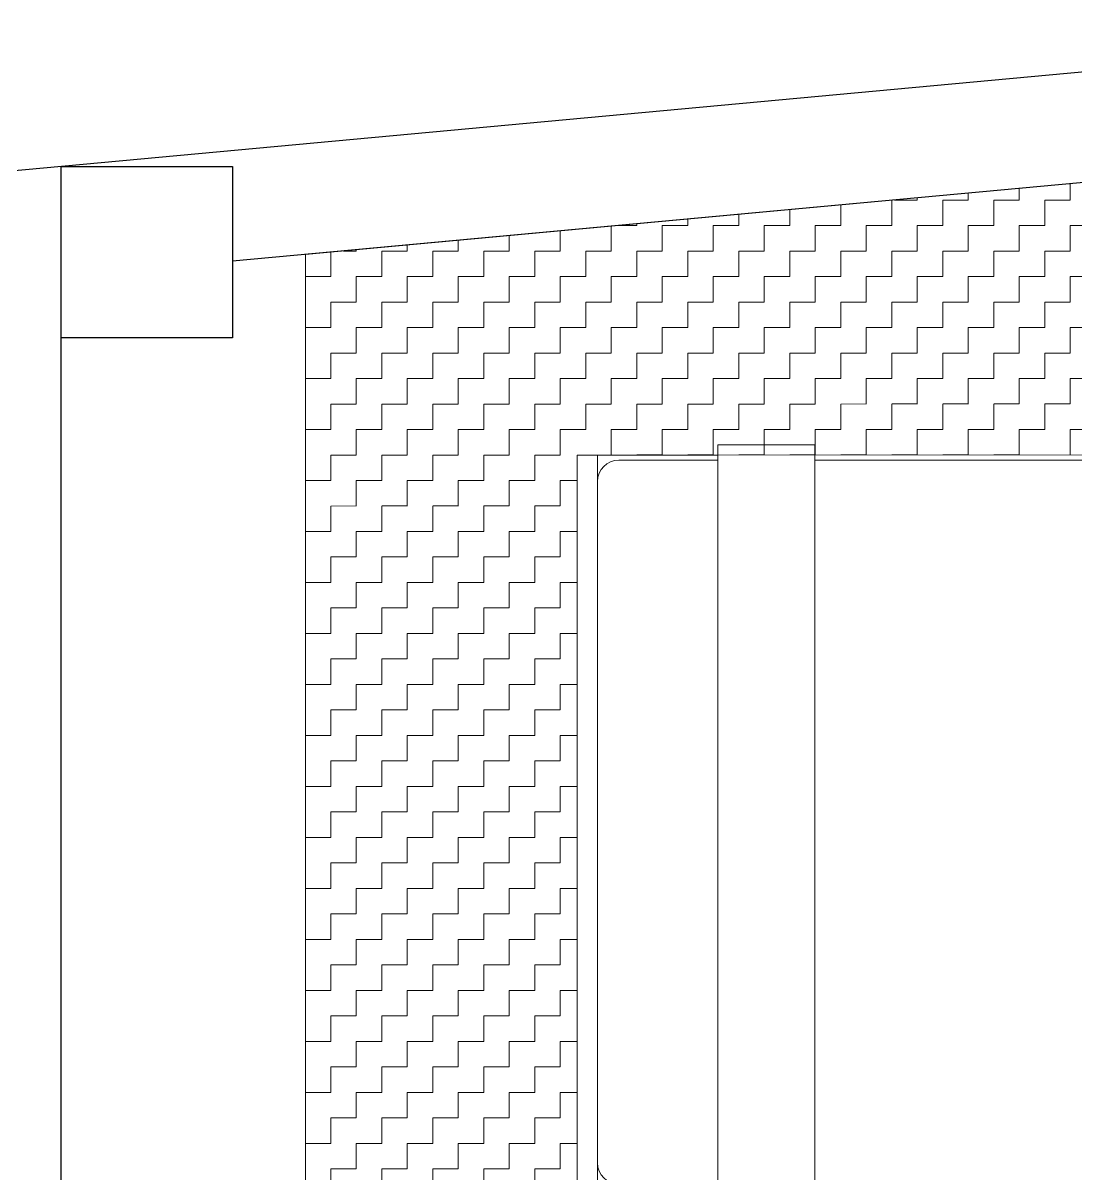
# Model space of a CAD drawing. Header units: inches. Extents: x -9985691 to 3643, y -3270716 to 4788.
# Drawn here: x -4985784.2 to -4985698.1, y -3262903.1 to -3262809.1 of the extents above; entities that cross this region are included whole.
import ezdxf

# ---------------------------------------------------------------- set-up
doc = ezdxf.new("R2010")
doc.units = ezdxf.units.IN
doc.header["$LTSCALE"] = 2
doc.header["$MEASUREMENT"] = 0
doc.layers.get('0').update_dxf_attribs({"linetype": 'CONTINUOUS'})
doc.layers.add('Elevation2', color=212, linetype='CONTINUOUS', lineweight=20)
doc.layers.add('Elevation3', color=74, linetype='CONTINUOUS', lineweight=13)

# ---------------------------------------------------------------- blocks, each defined once
blk = doc.blocks.new('GFHH')
at = {"layer": 'Elevation2', "linetype": 'ByBlock'}
h = blk.add_hatch(dxfattribs=at)
h.set_pattern_fill('ZIGZAG', color=252, scale=500)
h.set_pattern_definition([(360, (690508.877, -565585.635), (62.5, 62.5), [62.5, -62.5]), (90, (690571.377, -565585.635), (-62.5, 62.5), [62.5, -62.5])])
edge = h.paths.add_edge_path()
edge.add_line((-550, 900), (-550, 1500))
edge.add_line((-550, 1500), (-285, 1500))
edge.add_line((-285, 1500), (-285, 1648.9))
edge.add_line((-285, 1648.9), (-3065.4, 1391.5))
edge.add_line((-3065.4, 1391.5), (-3065.4, -1484.3))
edge.add_line((-3065.4, -1484.3), (-650, -1484.3))
edge.add_line((-650, -1484.3), (-650, -900))
edge.add_line((-650, -900), (-2400, -900))
edge.add_line((-2400, -900), (-2400, 900))
edge.add_line((-2400, 900), (-650, 900.1))
for points in [[(-2054.9, 900), (-2054.9, 925), (-1816.8, 925), (-1816.8, 900)], [(-2400, -900), (-2400, 900)], [(-2054.9, 900), (-2400, 900)], [(-1816.8, -900), (0, -900), (0, 900), (-1816.8, 900)]]:
    blk.add_lwpolyline(points, dxfattribs=at)
at = {"layer": 'Elevation3', "linetype": 'ByBlock'}
for p, q in [((-2054.9, 925), (-2054.9, -925)), ((-1816.8, 925), (-2054.9, 925)), ((-1816.8, -925), (-1816.8, 925)), ((-2400, 900), (-2054.9, 900)), ((-2400, 900), (-2054.9, 900)), ((-2400, 900), (-2400, -900)), ((-2400, 900), (-2400, -900)), ((-2350, -900), (-2350, 900)), ((-2297.5, 887.5), (-2054.9, 887.5)), ((-1816.8, 887.5), (-671, 887.5))]:
    blk.add_line(p, q, dxfattribs=at)
at = {"layer": 'Elevation3', "color": 252, "linetype": 'ByBlock'}
blk.add_lwpolyline([(-550, 900), (-550, 1500), (-285, 1500), (-285, 1648.9), (-3065.4, 1391.5), (-3065.4, -1484.3), (-650, -1484.3), (-650, -900), (-2400, -900), (-2400, 900), (-650, 900.1)], dxfattribs=at)
at = {"layer": 'Elevation3', "linetype": 'ByBlock'}
for centre, start, end in [((-2297.5, 835), 90, 179.9999), ((-2297.5, -835), 180, 269.9997)]:
    blk.add_arc(centre, 52.5, start, end, dxfattribs=at)

msp = doc.modelspace()

# ---------------------------------------------------------------- linework, layer by layer
at = {"ltscale": 0.5}
for p, q in [((-4985668.398, -3262819.407), (-4985767.029, -3262828.538)), ((-4985781.029, -3262977.143), (-4985781.029, -3262834.796))]:
    msp.add_line(p, q, dxfattribs=at)
msp.add_lwpolyline([(-4985654.398, -3262809.073), (-4985927.976, -3262834.4), (-4985940.005, -3263072.11)], dxfattribs=at)
msp.add_lwpolyline([(-4985781.029, -3262820.796), (-4985767.029, -3262820.796), (-4985767.029, -3262834.796), (-4985781.029, -3262834.796)], close=True, dxfattribs=at)

# ---------------------------------------------------------------- block references
at = {"layer": 'Elevation2', "linetype": 'ByBlock', "xscale": 0.03333256384414479, "yscale": 0.03333256384414479, "zscale": 0.03333256384414479, "rotation": 0.001510264620625345}
msp.add_blockref('GFHH', (-4985658.897, -3262874.368), dxfattribs=at)

doc.saveas('drawing.dxf')
